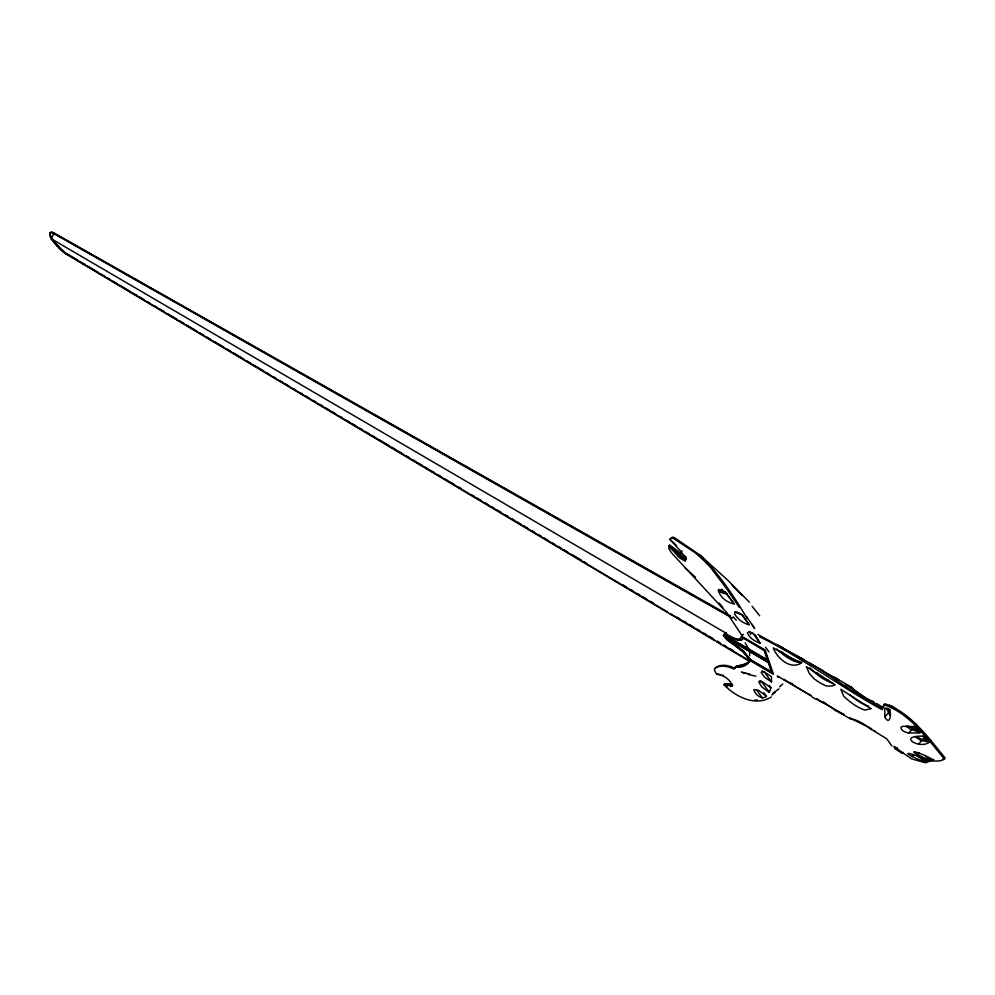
<?xml version="1.0" encoding="UTF-8"?>
<svg xmlns="http://www.w3.org/2000/svg" width="995" height="995" viewBox="0 0 995 995"><rect width="100%" height="100%" fill="white"/><g stroke="black" fill="none" stroke-linecap="round" stroke-linejoin="round"><path stroke-width="1.49" d="M771.436 681.898L771.523 676.737L764.558 672.122L762.717 671.563L761.113 672.346L764.496 677.147L771.436 681.898L764.446 672.085L762.17 670.866M741.499 636.315C740.578 641.949 732.917 637.807 729.982 636.128A13.246 4.527 43.2 0 0 726.748 634.623C719.833 632.994 726.823 640.158 729.248 641.601A13.296 4.565 43.2 0 0 732.842 644.088L742.792 651.725L750.031 660.556L773.476 674.349L765.18 650.046L741.499 636.315L743.389 634.337M749.645 655.742L749.67 650.668L745.131 642.882M669.473 546.193L669.647 545.173L686.251 557.125M749.894 658.951L748.178 662.919L745.081 665.555A107.199 34.054 57.4 0 1 737.88 667.036L735.554 666.75L734.198 669.113C727.979 666.314 720.79 664.399 714.659 668.466L714.534 670.518L716.624 674.15C723.178 674.859 730.89 679.486 732.133 686.251L723.862 684.659L724.646 683.826L731.897 683.776M742.593 639.088L742.917 637.932L764.073 650.22L767.58 660.444L725.268 635.743L727.619 635.867A11.107 3.793 43.2 0 1 729.609 636.713L738.278 640.345L742.419 639.375M743.19 637.969L742.108 639.698M770.926 687.819L763.227 682.334L761.026 681.463L758.688 681.849L761.66 686.786L769.259 692.383L770.926 687.819L769.185 685.368M883.349 707.209L884.729 703.726C910.96 712.582 928.323 737.842 945.25 758.053L942.638 759.235M732.469 618.193L53.767 233.551L51.255 238.75A17.288 4.191 49.8 0 0 65.944 253.887L749.956 661.6M766.399 696.226L765.939 696.786C761.349 699.945 754.521 694.112 753.874 689.485L758.911 690.567L766.399 696.226L763.837 692.595M927.576 759.993L927.116 760.503C911.992 752.606 894.269 749.223 923.994 761.834L925.711 759.906L924.753 758.513M933.87 759.409L933.335 760.006C920.972 752.208 898.497 746.175 929.367 760.255L930.984 758.439M912.079 756.573L913.845 754.596M917.452 754.77L919.405 752.593M921.096 731.499L921.557 730.977L916.233 724.609L910.027 719.36M902.179 753.252L894.803 748.576C891.221 741.922 900.152 752.257 902.179 753.252L903.012 752.319M922.95 736.176L928.77 742.718C917.9 749.16 897.751 735.38 922.95 736.176L929.305 742.108L920.636 740.317L915.101 736.748M924.206 734.77L919.554 730.019M918.634 744.011L924.554 737.382M908.821 732.942L919.753 732.992L914.48 726.561L902.564 726.362L901.01 727.084C900.475 730.653 905.86 732.743 908.821 732.942L914.915 726.064M916.233 724.609L915.786 725.094L919.33 729.36M896.445 749.061L897.502 747.892M891.545 707.42L892.403 706.475L897.291 709.908M884.754 716.972L884.816 708.092L889.816 709.323C891.358 714.572 889.99 726.051 884.754 716.972L889.231 712.034L887.764 708.378M768.252 662.434L726.288 637.409L729.459 641.004A11.144 3.818 43.2 0 0 731.735 642.646L743.389 651.464L750.727 660.195L771.71 672.533L768.252 662.434L725.977 637.72M750.727 660.195L743.688 651.14L732.046 642.335A11.132 3.831 43.2 0 1 729.77 640.693L726.3 637.422M764.073 650.22L744.546 638.38M730.79 686.463L732.469 684.697L724.646 683.826M722.308 675.605L723.067 674.809M726.039 632.422L723.241 635.345L769.359 662.284M730.417 637.161L729.92 636.402M686.45 558.879L681.575 556.13L669.647 545.173L668.777 546.044L679.759 557.971L685.269 561.242L685.841 558.879L681.227 551.777L682.184 550.807M678.105 556.28L680.58 553.767M670.742 538.494L669.871 539.365L681.227 551.777M779.545 686.898L782.729 684.038M771.946 695.032L775.093 692.197M748.252 662.185L748.315 662.148A108.181 38.108 30.5 0 1 739.372 665.456L735.554 666.75L738.215 666.675A109.885 37.686 44.1 0 0 749.981 661.016M772.369 693.751L778.936 688.838M771.349 696.948C755.28 707.022 735.442 696.674 723.838 684.635L732.643 685.48M926.519 760.441L924.417 761.349L917.154 755.541M923.994 761.834L927.116 760.503M715.455 667.62C721.599 663.565 728.775 665.456 735.006 668.254L736.362 665.891L739.036 665.817A109.86 37.735 44.1 0 0 749.098 661.973M927.738 761.399L930.064 760.479M740.852 640.071L741.735 639.81M932.489 759.546L929.74 759.832L925.586 756.125M754.707 700.219L757.282 699.982M933.335 760.006L929.367 760.255M777.406 676.824L778.874 676.811M734.111 603.89L724.845 591.714L720.293 589.998L719.024 590.371L718.701 591.602C720.865 597.97 727.643 602.783 734.111 603.89L727.084 594.177L723.154 593.231L717.98 590.346M671.326 538.071L673.093 538.196L695.318 552.847L703.477 560.16L710.281 567.138L726.462 588.455L739.347 607.497M716.624 674.15L720.479 674.548M726.81 635.295L727.917 635.544A11.107 3.793 43.2 0 1 728.551 635.768M759.894 681.152L762.083 681.563M739.509 613.492L735.23 612.099M749.135 624.723C743.091 623.38 737.457 619.101 734.472 613.691L735.454 612L737.22 612.236L742.307 614.748L749.135 624.723L742.059 614.947L735.069 611.937M927.639 740.641L921.507 739.347L916.855 736.623M738.588 640.021L735.728 639.25M748.24 674.448L755.939 676.202M750.28 674.287L741.424 672.135L745.641 673.478M835.066 677.558L838.922 680.456L809.544 663.18L821.945 670.108A25.982 9.378 42 0 0 835.016 677.545L851.72 687.47A26.467 9.602 41.5 0 0 862.59 696.276M751.063 632.783L752.916 633.33L760.006 643.156C754.857 641.489 749.583 637.982 747.344 632.919L748.787 631.862L750.566 632.322L755.28 634.934L760.006 643.156M918.261 730.579L907.801 726.014M920.226 732.469L910.599 729.26L905.898 726.089M882.863 708.639C851.782 693.328 825.017 669.946 793.823 654.486M721.475 590.918L723.763 591.739M720.616 591.801L724.547 592.746L721.872 589.264M685.592 559.75L680.717 557.013L668.777 546.044L669.1 548.991L671.488 552.81L724.547 610.296M875.525 731.362L870.65 729.211A25.957 8.943 41.4 0 0 850.7 719.012L834.432 709.758A25.422 8.694 41.9 0 0 821.46 702.06L816.671 698.9L844.071 714.659L834.494 709.808M889.381 705.082L892.403 706.475M871.682 728.8L849.519 717.805L850.7 719.012M874.12 731.126L886.707 738.775L891.943 746.076M808.375 694.224L811.522 695.94L777.232 675.916M718.838 589.463L724.012 592.348M783.04 648.068L776.51 644.424L804.047 659.934L757.867 634.424M759.682 636.812C802.356 657.77 840.514 686.948 881.993 709.597L883.858 704.684C910.077 713.564 927.452 738.812 944.379 759.036C938.733 763.041 931.432 759.098 925.711 762.817L911.818 758.949L897.254 749.036M730.38 616.017L54.265 233.141A17.251 4.179 49.7 0 0 50.247 234.099M730.069 616.34L54.016 233.34A17.251 4.179 49.7 0 0 50.16 235.168M823.362 702.035L826.024 703.54M851.72 687.47L845.389 684.249L875.214 703.975L873.025 701.301A26.467 9.602 41.5 0 1 868.063 699.385M725.566 635.432L767.879 660.12L764.384 649.897M726.698 633.566L51.255 238.75A17.251 4.167 49.7 0 1 53.767 233.551M811.957 696.923L816.41 699.535M751.038 659.872L772.008 672.197M759.77 681.102L762.369 682.632L769.259 692.383M66.441 253.476L78.443 260.628M81.105 262.22L85.11 264.608M87.771 266.187L98.443 272.543M101.104 274.135L105.109 276.51M107.771 278.102L110.445 279.694M113.107 281.286L117.111 283.662M119.773 285.254L130.444 291.61M133.119 293.202L137.111 295.577M139.785 297.169L143.777 299.557M147.782 301.933L150.444 303.525M154.449 305.9L157.123 307.492M159.785 309.084L163.789 311.46M167.782 313.848L177.122 319.407M179.784 320.999L183.789 323.375M186.451 324.967L197.122 331.323M199.796 332.915L203.788 335.29M206.462 336.882L210.455 339.27M214.46 341.646L223.8 347.205M226.462 348.797L230.467 351.185M233.128 352.765L243.8 359.12M246.461 360.712L250.466 363.1M253.14 364.68L263.799 371.035M266.473 372.627L269.135 374.219M273.14 376.595L275.802 378.187M279.806 380.575L282.468 382.155M285.142 383.747L289.147 386.135M293.139 388.51L295.813 390.102M299.806 392.49L302.48 394.07M305.142 395.662L309.147 398.05M313.151 400.425L315.813 402.017M319.818 404.405L322.479 405.985M325.154 407.577L329.146 409.965M331.82 411.544L335.812 413.932M339.817 416.32L342.479 417.9M346.484 420.288L349.158 421.88M351.82 423.46L355.824 425.848M359.817 428.236L362.491 429.815M366.483 432.203L369.157 433.795M371.819 435.375L375.824 437.763M378.486 439.355L389.157 445.71M391.831 447.29L395.823 449.678M398.497 451.27L402.49 453.645M406.495 456.033L409.156 457.625M413.161 460.001L415.835 461.593M418.497 463.185L422.502 465.56M425.163 467.152L427.838 468.744M430.499 470.324L434.504 472.712M438.496 475.1L441.171 476.68M445.163 479.068L447.837 480.66M450.499 482.239L454.504 484.627M458.508 487.015L461.17 488.595M471.841 494.95L474.503 496.542M477.177 498.134L481.17 500.51M485.174 502.898L487.849 504.49M491.841 506.865L494.515 508.457M497.177 510.049L501.181 512.425M505.174 514.813L507.848 516.393M511.853 518.781L514.514 520.373M517.176 521.965L521.181 524.34M523.855 525.932L527.847 528.308M531.852 530.696L534.514 532.288M538.519 534.663L541.18 536.255M543.855 537.847L547.859 540.223M551.852 542.611L554.526 544.203M558.518 546.578L561.192 548.17M563.854 549.762L567.859 552.138M571.864 554.526L581.192 560.085M583.866 561.678L586.528 563.257M622.534 584.712L626.539 587.087M630.531 589.475L633.206 591.067M637.198 593.443L639.872 595.035M642.534 596.627L646.539 599.002M650.543 601.39L653.205 602.982M677.209 617.273L679.871 618.865M683.876 621.253L686.55 622.833M689.212 624.425L693.216 626.813M697.209 629.188L699.883 630.78M703.875 633.168L706.549 634.748M709.211 636.34L713.216 638.728M717.221 641.103L719.882 642.695M723.887 645.083L726.549 646.663M730.554 649.051L733.215 650.643M667.583 612.024L66.192 253.688A17.288 4.191 49.8 0 1 61.454 250.043M670.244 613.616L714.248 639.835M716.922 641.414L720.915 643.802M723.589 645.394L750.255 661.277M790.664 682.98L793.226 684.535M789.047 682.533L783.836 679.374L784.955 680.58M790.353 683.316L807.094 693.44M876.607 703.49L882.142 707.072M719.572 589.625L721.375 590.893M718.713 590.508L720.504 591.776M921.644 757.481L925.275 760.391M695.505 577.237L685.008 567.822M749.384 602.186L727.32 579.799L700.132 555.21L673.963 537.325L672.197 537.201L669.871 539.365L676.588 545.608M927.079 737.27L930.723 740.529L924.591 734.335M918.746 728.315L921.557 730.977M700.132 555.21C718.875 573.705 733.862 595.905 747.195 618.579M731.661 584.674L742.133 595.557M65.944 253.887L51.255 238.75L51.752 238.34A17.288 4.191 49.8 0 0 52.822 239.857M733.24 616.863L736.275 620.283M889.891 715.256L886.396 708.117M725.43 684.734L727.009 686.562M752.108 606.266L759.658 615.756M725.616 611.017L741.897 635.395M725.305 591.851L727.084 594.177M765.565 647.297L768.924 651.825M756.71 690.057L762.319 698.055M746.424 616.44L754.658 628.467L751.673 624.114M890.139 713.589L889.231 712.034M769.06 663.553L771.523 670.767M749.844 631.626L750.616 634.462M50.459 236.176A17.251 4.179 49.7 0 0 51.504 238.551A17.288 4.191 49.8 0 0 52.573 240.069M51.168 237.096A17.251 4.179 49.7 0 1 50.708 235.964M65.359 252.792A17.288 4.191 49.8 0 1 64.202 251.946M62.971 250.951A17.288 4.191 49.8 0 1 61.702 249.844M57.76 245.889A17.288 4.191 49.8 0 1 55.185 242.929M60.148 248.825A17.288 4.191 49.8 0 1 58.829 247.494M57.511 246.101A17.288 4.191 49.8 0 1 53.718 241.598M799.781 661.451A25.509 9.104 42.6 0 1 781.038 651.227M802.057 662.061A25.522 9.092 42.6 0 1 776.821 649.038M832.815 682.918A26.007 9.316 42.1 0 1 809.793 667.881M719.174 603.032A106.092 15.833 49.4 0 1 722.892 607.597M868.585 706.164A26.504 9.527 41.6 0 1 849.879 694.709M829.059 680.456A26.007 9.328 42.1 0 1 826.509 679.224M823.848 677.694A26.007 9.328 42.1 0 1 816.596 672.483M800.938 663.255C789.893 669.871 777.083 657.919 773.239 647.894L800.938 663.255M834.867 684.834L832.218 685.941L827.044 686.164A26.032 9.266 42.1 0 1 813.985 678.652L809.345 673.441L806.311 666.65L834.867 684.834M870.986 708.614L865.003 710.094A26.517 9.477 41.6 0 1 843.723 696.152L840.787 689.249L870.986 708.614"/></g></svg>
